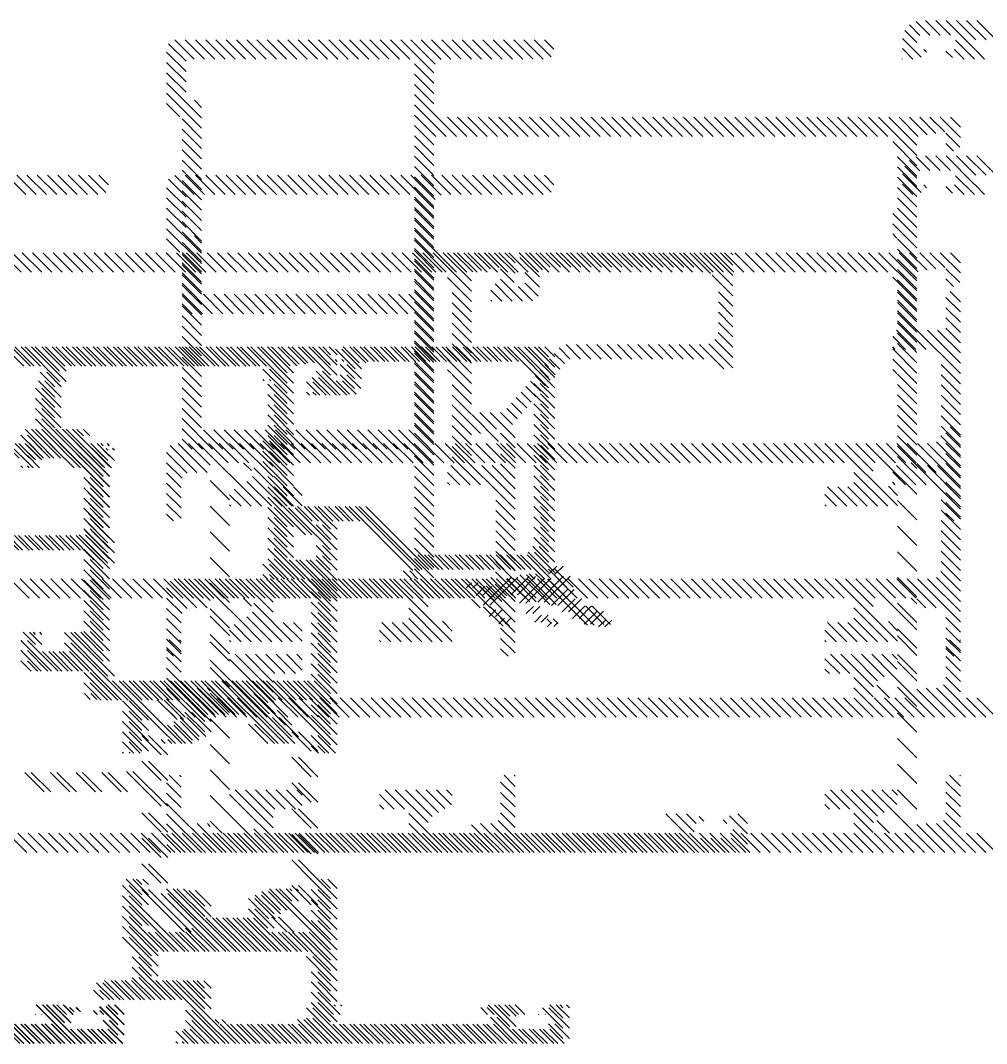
# Model space of a CAD drawing. Extents: x -0.04 to 2.29, y -0.5 to 2.03.
# Drawn here: x 0.5753 to 0.6751, y 0.09 to 0.1957 of the extents above; entities that cross this region are included whole.
import ezdxf

# ---------------------------------------------------------------- set-up
doc = ezdxf.new("R2010")
doc.units = 0
doc.header["$LTSCALE"] = 0.1
doc.linetypes.add('AUSGEZOGEN', pattern=[0])
doc.layers.get('0').update_dxf_attribs({"linetype": 'AUSGEZOGEN'})
doc.layers.add('SCHRAFF', color=4, linetype='AUSGEZOGEN')

# ---------------------------------------------------------------- blocks, each defined once
blk = doc.blocks.new('*X')
at = {"color": 0}
for p, q in [((1.365, 0.753), (1.366, 0.754)), ((1.3653, 0.75223), (1.36706, 0.754)), ((1.36612, 0.752), (1.36812, 0.754)), ((1.36718, 0.752), (1.36918, 0.754)), ((1.36824, 0.752), (1.37024, 0.754)), ((1.3693, 0.752), (1.3713, 0.754)), ((1.37036, 0.752), (1.37236, 0.754)), ((1.37143, 0.752), (1.37343, 0.754)), ((1.37249, 0.752), (1.37449, 0.754)), ((1.37355, 0.752), (1.37555, 0.754)), ((1.3005, 0.74259), (1.30391, 0.746)), ((1.3005, 0.74365), (1.30285, 0.746)), ((1.3005, 0.74471), (1.30179, 0.746)), ((1.3005, 0.74577), (1.30073, 0.746)), ((1.30281, 0.74384), (1.30497, 0.746)), ((1.30453, 0.7445), (1.30603, 0.746)), ((1.30559, 0.7445), (1.30709, 0.746)), ((1.30665, 0.7445), (1.30815, 0.746)), ((1.30771, 0.7445), (1.30921, 0.746)), ((1.30877, 0.7445), (1.31027, 0.746)), ((1.30983, 0.7445), (1.31133, 0.746)), ((1.31089, 0.7445), (1.31239, 0.746)), ((1.31195, 0.7445), (1.31345, 0.746)), ((1.31301, 0.7445), (1.31451, 0.746)), ((1.31407, 0.7445), (1.31557, 0.746)), ((1.31514, 0.7445), (1.31664, 0.746)), ((1.3162, 0.7445), (1.3177, 0.746)), ((1.31726, 0.7445), (1.31876, 0.746)), ((1.31832, 0.7445), (1.31982, 0.746)), ((1.31938, 0.7445), (1.32088, 0.746)), ((1.32018, 0.74424), (1.32194, 0.746)), ((1.3205, 0.7435), (1.3225, 0.7455)), ((1.323, 0.74388), (1.32512, 0.746)), ((1.323, 0.74494), (1.32406, 0.746)), ((1.32466, 0.74447), (1.32618, 0.746)), ((1.32556, 0.74432), (1.32724, 0.746)), ((1.32647, 0.74417), (1.3283, 0.746)), ((1.32738, 0.74402), (1.32936, 0.746)), ((1.3275, 0.74202), (1.33148, 0.746)), ((1.3275, 0.74308), (1.33042, 0.746)), ((1.33055, 0.744), (1.33255, 0.746)), ((1.33161, 0.744), (1.33361, 0.746)), ((1.33267, 0.744), (1.33467, 0.746)), ((1.33373, 0.744), (1.33573, 0.746)), ((1.33479, 0.744), (1.33679, 0.746)), ((1.33585, 0.744), (1.33785, 0.746)), ((1.33691, 0.744), (1.33891, 0.746)), ((1.33797, 0.744), (1.33997, 0.746)), ((1.33903, 0.744), (1.34103, 0.746)), ((1.34009, 0.744), (1.34209, 0.746)), ((1.34115, 0.744), (1.34315, 0.746)), ((1.34221, 0.744), (1.34421, 0.746)), ((1.34327, 0.744), (1.34527, 0.746)), ((1.34433, 0.744), (1.34633, 0.746)), ((1.34539, 0.744), (1.34739, 0.746)), ((1.34645, 0.744), (1.34845, 0.746)), ((1.34752, 0.744), (1.34952, 0.746)), ((1.34858, 0.744), (1.35058, 0.746)), ((1.34964, 0.744), (1.35164, 0.746)), ((1.3507, 0.744), (1.3527, 0.746)), ((1.35176, 0.744), (1.35376, 0.746)), ((1.35282, 0.744), (1.35482, 0.746)), ((1.35388, 0.744), (1.35588, 0.746)), ((1.35494, 0.744), (1.35694, 0.746)), ((1.356, 0.744), (1.358, 0.746)), ((1.35706, 0.744), (1.35906, 0.746)), ((1.35812, 0.744), (1.36012, 0.746)), ((1.35918, 0.744), (1.36118, 0.746)), ((1.36024, 0.744), (1.36224, 0.746)), ((1.3613, 0.744), (1.3633, 0.746)), ((1.36236, 0.744), (1.36436, 0.746)), ((1.36343, 0.744), (1.36543, 0.746)), ((1.36449, 0.744), (1.36649, 0.746)), ((1.36555, 0.744), (1.36755, 0.746)), ((1.36661, 0.744), (1.36861, 0.746)), ((1.36767, 0.744), (1.36967, 0.746)), ((1.36873, 0.744), (1.37073, 0.746)), ((1.36979, 0.744), (1.37179, 0.746)), ((1.37085, 0.744), (1.37285, 0.746)), ((1.37191, 0.744), (1.37391, 0.746)), ((1.37297, 0.744), (1.37497, 0.746)), ((1.37403, 0.744), (1.37603, 0.746)), ((1.3005, 0.74153), (1.30266, 0.74369)), ((1.3205, 0.74244), (1.322, 0.74394)), ((1.32309, 0.74291), (1.3245, 0.74432)), ((1.3275, 0.74095), (1.33, 0.74345)), ((1.32063, 0.74151), (1.322, 0.74288)), ((1.32122, 0.74104), (1.32268, 0.7425)), ((1.32224, 0.741), (1.32374, 0.7425)), ((1.3233, 0.741), (1.32507, 0.74277)), ((1.32374, 0.7425), (1.3245, 0.74326)), ((1.3005, 0.74047), (1.302, 0.74197)), ((1.32436, 0.741), (1.3255, 0.74214)), ((1.3275, 0.73989), (1.3295, 0.74189)), ((1.3005, 0.73941), (1.302, 0.74091)), ((1.32542, 0.741), (1.3255, 0.74108)), ((1.3275, 0.73883), (1.3295, 0.74083)), ((1.3005, 0.73835), (1.302, 0.73985)), ((1.3275, 0.73777), (1.3295, 0.73977)), ((1.3005, 0.73729), (1.302, 0.73879)), ((1.3275, 0.73671), (1.3295, 0.73871)), ((1.3005, 0.73623), (1.30202, 0.73775)), ((1.3005, 0.73517), (1.30236, 0.73703)), ((1.3275, 0.73565), (1.3295, 0.73765)), ((1.3005, 0.73411), (1.30298, 0.73659)), ((1.30145, 0.734), (1.30395, 0.7365)), ((1.30351, 0.735), (1.30501, 0.7365)), ((1.30457, 0.735), (1.30607, 0.7365)), ((1.30564, 0.735), (1.30714, 0.7365)), ((1.3067, 0.735), (1.3082, 0.7365)), ((1.30776, 0.735), (1.30926, 0.7365)), ((1.30882, 0.735), (1.31032, 0.7365)), ((1.30988, 0.735), (1.31138, 0.7365)), ((1.31094, 0.735), (1.31244, 0.7365)), ((1.312, 0.735), (1.3135, 0.7365)), ((1.31306, 0.735), (1.31456, 0.7365)), ((1.31412, 0.735), (1.31562, 0.7365)), ((1.31518, 0.735), (1.31668, 0.7365)), ((1.31624, 0.735), (1.31774, 0.7365)), ((1.3173, 0.735), (1.31847, 0.73617)), ((1.3275, 0.73459), (1.3295, 0.73659)), ((1.3275, 0.73353), (1.33, 0.73603)), ((1.3179, 0.73454), (1.31896, 0.7356)), ((1.31839, 0.73396), (1.31945, 0.73503)), ((1.3275, 0.73247), (1.33, 0.73497)), ((1.31888, 0.73339), (1.31994, 0.73446)), ((1.31937, 0.73282), (1.32043, 0.73389)), ((1.32959, 0.7335), (1.33, 0.73391)), ((1.31986, 0.73225), (1.32092, 0.73331)), ((1.32035, 0.73168), (1.32141, 0.73274)), ((1.3275, 0.73141), (1.3295, 0.73341)), ((1.32084, 0.73111), (1.3219, 0.73217)), ((1.3275, 0.73035), (1.3295, 0.73235)), ((1.32133, 0.73054), (1.32239, 0.7316)), ((1.32181, 0.72997), (1.32288, 0.73103)), ((1.3275, 0.72929), (1.3295, 0.73129)), ((1.3223, 0.7294), (1.32337, 0.73046)), ((1.32279, 0.72882), (1.32386, 0.72989)), ((1.3275, 0.72823), (1.3295, 0.73023)), ((1.32328, 0.72825), (1.32453, 0.7295)), ((1.32409, 0.728), (1.32559, 0.7295)), ((1.32471, 0.7265), (1.32744, 0.72923)), ((1.32492, 0.72777), (1.32665, 0.7295)), ((1.3275, 0.72717), (1.3295, 0.72917)), ((1.323, 0.72691), (1.32409, 0.728)), ((1.32659, 0.72732), (1.3275, 0.72823)), ((1.3275, 0.72611), (1.3295, 0.72811)), ((1.323, 0.72585), (1.3245, 0.72735)), ((1.3275, 0.72505), (1.3295, 0.72705)), ((1.323, 0.72479), (1.3245, 0.72629)), ((1.323, 0.71948), (1.3295, 0.72598)), ((1.323, 0.72373), (1.3245, 0.72523)), ((1.32658, 0.722), (1.3295, 0.72492)), ((1.323, 0.72267), (1.3245, 0.72417)), ((1.323, 0.72055), (1.32645, 0.724)), ((1.323, 0.72161), (1.32539, 0.724)), ((1.32764, 0.722), (1.32964, 0.724)), ((1.3287, 0.722), (1.33, 0.7233)), ((1.32976, 0.722), (1.33, 0.72224)), ((1.323, 0.71842), (1.325, 0.72042)), ((1.323, 0.71736), (1.325, 0.71936)), ((1.323, 0.7163), (1.325, 0.7183)), ((1.323, 0.71524), (1.325, 0.71724)), ((1.323, 0.71418), (1.325, 0.71618)), ((1.323, 0.71312), (1.325, 0.71512)), ((1.323, 0.71206), (1.325, 0.71406)), ((1.323, 0.711), (1.32504, 0.71303)), ((1.323, 0.70994), (1.3255, 0.71244)), ((1.323, 0.70782), (1.32748, 0.7123)), ((1.323, 0.70888), (1.32642, 0.7123)), ((1.32554, 0.7093), (1.32854, 0.7123)), ((1.3276, 0.7103), (1.3296, 0.7123)), ((1.32866, 0.7103), (1.33066, 0.7123)), ((1.3295, 0.70583), (1.33597, 0.7123)), ((1.32973, 0.7103), (1.33173, 0.7123)), ((1.33079, 0.7103), (1.33279, 0.7123)), ((1.33185, 0.7103), (1.33385, 0.7123)), ((1.332, 0.70939), (1.33491, 0.7123)), ((1.33503, 0.7103), (1.33703, 0.7123)), ((1.33609, 0.7103), (1.33809, 0.7123)), ((1.33715, 0.7103), (1.33915, 0.7123)), ((1.33821, 0.7103), (1.34021, 0.7123)), ((1.33927, 0.7103), (1.34127, 0.7123)), ((1.34033, 0.7103), (1.34233, 0.7123)), ((1.34139, 0.7103), (1.34339, 0.7123)), ((1.34245, 0.7103), (1.34445, 0.7123)), ((1.34351, 0.7103), (1.34551, 0.7123)), ((1.34457, 0.7103), (1.34657, 0.7123)), ((1.34564, 0.7103), (1.34764, 0.7123)), ((1.3467, 0.7103), (1.3487, 0.7123)), ((1.34776, 0.7103), (1.34976, 0.7123)), ((1.34882, 0.7103), (1.35082, 0.7123)), ((1.34988, 0.7103), (1.35188, 0.7123)), ((1.35094, 0.7103), (1.35294, 0.7123)), ((1.352, 0.7103), (1.354, 0.7123)), ((1.35306, 0.7103), (1.35506, 0.7123)), ((1.35412, 0.7103), (1.35612, 0.7123)), ((1.35518, 0.7103), (1.35718, 0.7123)), ((1.35624, 0.7103), (1.35824, 0.7123)), ((1.3573, 0.7103), (1.3593, 0.7123)), ((1.35836, 0.7103), (1.36036, 0.7123)), ((1.35942, 0.7103), (1.36142, 0.7123)), ((1.36048, 0.7103), (1.36248, 0.7123)), ((1.36155, 0.7103), (1.36355, 0.7123)), ((1.36261, 0.7103), (1.36461, 0.7123)), ((1.36367, 0.7103), (1.36567, 0.7123)), ((1.36473, 0.7103), (1.36673, 0.7123)), ((1.36579, 0.7103), (1.36779, 0.7123)), ((1.36685, 0.7103), (1.36885, 0.7123)), ((1.36791, 0.7103), (1.36991, 0.7123)), ((1.36897, 0.7103), (1.37097, 0.7123)), ((1.37003, 0.7103), (1.37203, 0.7123)), ((1.37109, 0.7103), (1.37309, 0.7123)), ((1.37215, 0.7103), (1.37415, 0.7123)), ((1.37321, 0.7103), (1.37521, 0.7123)), ((1.3266, 0.7093), (1.3275, 0.7102)), ((1.33053, 0.7058), (1.334, 0.70927)), ((1.323, 0.70676), (1.3245, 0.70826)), ((1.3295, 0.70689), (1.33052, 0.70791)), ((1.33159, 0.7058), (1.334, 0.70821)), ((1.33265, 0.7058), (1.33465, 0.7078)), ((1.33371, 0.7058), (1.33571, 0.7078)), ((1.33477, 0.7058), (1.33677, 0.7078)), ((1.323, 0.7057), (1.3245, 0.7072)), ((1.33583, 0.7058), (1.337, 0.70697)), ((1.323, 0.70464), (1.3245, 0.70614)), ((1.33689, 0.7058), (1.337, 0.70591)), ((1.32373, 0.7043), (1.3245, 0.70507)), ((1.323, 0.69085), (1.32415, 0.692)), ((1.323, 0.69191), (1.32309, 0.692)), ((1.323, 0.68979), (1.3245, 0.69129)), ((1.3295, 0.68992), (1.33008, 0.6905)), ((1.32959, 0.68895), (1.33114, 0.6905)), ((1.33025, 0.68855), (1.3322, 0.6905)), ((1.33091, 0.68815), (1.33326, 0.6905)), ((1.33157, 0.68775), (1.33432, 0.6905)), ((1.33199, 0.6871), (1.33538, 0.6905)), ((1.33444, 0.6885), (1.33644, 0.6905)), ((1.323, 0.68873), (1.3245, 0.69023)), ((1.3355, 0.6885), (1.337, 0.69)), ((1.323, 0.68766), (1.3245, 0.68916)), ((1.33656, 0.6885), (1.337, 0.68894)), ((1.299, 0.687), (1.3, 0.688)), ((1.299, 0.68594), (1.30087, 0.68781)), ((1.30112, 0.687), (1.3015, 0.68738)), ((1.30343, 0.684), (1.30743, 0.688)), ((1.3035, 0.68726), (1.30399, 0.68774)), ((1.3043, 0.687), (1.3053, 0.688)), ((1.3045, 0.68614), (1.30636, 0.688)), ((1.32146, 0.684), (1.32477, 0.68731)), ((1.323, 0.6866), (1.3245, 0.6881)), ((1.332, 0.68606), (1.334, 0.68806)), ((1.299, 0.68488), (1.3005, 0.68638)), ((1.30749, 0.687), (1.3075, 0.68701)), ((1.32252, 0.684), (1.32552, 0.687)), ((1.32358, 0.684), (1.32658, 0.687)), ((1.32464, 0.684), (1.3275, 0.68686)), ((1.331, 0.684), (1.334, 0.687)), ((1.29918, 0.684), (1.30068, 0.6855)), ((1.30024, 0.684), (1.30174, 0.6855)), ((1.3013, 0.684), (1.3028, 0.6855)), ((1.30236, 0.684), (1.30386, 0.6855)), ((1.30449, 0.684), (1.3065, 0.68601)), ((1.30555, 0.684), (1.30755, 0.686)), ((1.30661, 0.684), (1.30861, 0.686)), ((1.30767, 0.684), (1.30967, 0.686)), ((1.30873, 0.684), (1.31073, 0.686)), ((1.30979, 0.684), (1.31179, 0.686)), ((1.31085, 0.684), (1.31285, 0.686)), ((1.31191, 0.684), (1.31391, 0.686)), ((1.31297, 0.684), (1.31497, 0.686)), ((1.31403, 0.684), (1.31603, 0.686)), ((1.31509, 0.684), (1.31709, 0.686)), ((1.31615, 0.684), (1.31815, 0.686)), ((1.31721, 0.684), (1.31921, 0.686)), ((1.31827, 0.684), (1.32027, 0.686)), ((1.31934, 0.684), (1.32134, 0.686)), ((1.3204, 0.684), (1.3224, 0.686)), ((1.3257, 0.684), (1.3277, 0.686)), ((1.32676, 0.684), (1.32876, 0.686)), ((1.32782, 0.684), (1.32982, 0.686)), ((1.32888, 0.684), (1.33088, 0.686)), ((1.32994, 0.684), (1.33194, 0.686)), ((1.33206, 0.684), (1.33406, 0.686)), ((1.33312, 0.684), (1.33512, 0.686)), ((1.33418, 0.684), (1.33618, 0.686)), ((1.33525, 0.684), (1.33725, 0.686)), ((1.33631, 0.684), (1.33831, 0.686)), ((1.33737, 0.684), (1.33937, 0.686)), ((1.33843, 0.684), (1.34043, 0.686)), ((1.33949, 0.684), (1.34149, 0.686)), ((1.34055, 0.684), (1.34255, 0.686)), ((1.34161, 0.684), (1.34361, 0.686)), ((1.34267, 0.684), (1.34467, 0.686)), ((1.34373, 0.684), (1.34573, 0.686)), ((1.34479, 0.684), (1.34679, 0.686)), ((1.34585, 0.684), (1.34785, 0.686)), ((1.34691, 0.684), (1.34891, 0.686)), ((1.34797, 0.684), (1.34997, 0.686)), ((1.34903, 0.684), (1.35103, 0.686)), ((1.35009, 0.684), (1.35209, 0.686)), ((1.35116, 0.684), (1.35316, 0.686)), ((1.35222, 0.684), (1.35422, 0.686)), ((1.35328, 0.684), (1.35528, 0.686)), ((1.35434, 0.684), (1.35634, 0.686)), ((1.3554, 0.684), (1.3574, 0.686)), ((1.35646, 0.684), (1.35846, 0.686)), ((1.35752, 0.684), (1.35952, 0.686)), ((1.35858, 0.684), (1.36058, 0.686)), ((1.35964, 0.684), (1.36164, 0.686)), ((1.3607, 0.684), (1.3627, 0.686)), ((1.36176, 0.684), (1.36376, 0.686)), ((1.36282, 0.684), (1.36482, 0.686)), ((1.36388, 0.684), (1.36588, 0.686)), ((1.36494, 0.684), (1.36694, 0.686)), ((1.366, 0.684), (1.368, 0.686)), ((1.36707, 0.684), (1.36907, 0.686)), ((1.36813, 0.684), (1.37013, 0.686)), ((1.36919, 0.684), (1.37119, 0.686)), ((1.37025, 0.684), (1.37225, 0.686)), ((1.37131, 0.684), (1.37331, 0.686)), ((1.37237, 0.684), (1.37437, 0.686)), ((1.37343, 0.684), (1.37543, 0.686)), ((1.2545, 0.15778), (1.25872, 0.162)), ((1.2545, 0.15884), (1.25766, 0.162)), ((1.2545, 0.1599), (1.2566, 0.162)), ((1.2545, 0.16096), (1.25554, 0.162)), ((1.25827, 0.16049), (1.25978, 0.162)), ((1.25934, 0.1605), (1.26084, 0.162)), ((1.2604, 0.1605), (1.2619, 0.162)), ((1.26147, 0.1605), (1.26297, 0.162)), ((1.26253, 0.1605), (1.26403, 0.162)), ((1.26359, 0.1605), (1.26509, 0.162)), ((1.26465, 0.1605), (1.26615, 0.162)), ((1.26571, 0.1605), (1.26721, 0.162)), ((1.26677, 0.1605), (1.26827, 0.162)), ((1.26783, 0.1605), (1.26933, 0.162)), ((1.26889, 0.1605), (1.27039, 0.162)), ((1.26995, 0.1605), (1.27145, 0.162)), ((1.27101, 0.1605), (1.27251, 0.162)), ((1.27207, 0.1605), (1.27357, 0.162)), ((1.27313, 0.1605), (1.27463, 0.162)), ((1.27404, 0.16034), (1.27569, 0.162)), ((1.277, 0.15906), (1.27994, 0.162)), ((1.277, 0.16012), (1.27888, 0.162)), ((1.277, 0.16119), (1.27781, 0.162)), ((1.27935, 0.16036), (1.281, 0.162)), ((1.28026, 0.16021), (1.28206, 0.162)), ((1.28117, 0.16005), (1.28312, 0.162)), ((1.2815, 0.15826), (1.28524, 0.162)), ((1.2815, 0.15932), (1.28418, 0.162)), ((1.2843, 0.16), (1.2863, 0.162)), ((1.28536, 0.16), (1.28736, 0.162)), ((1.28642, 0.16), (1.28842, 0.162)), ((1.28748, 0.16), (1.28948, 0.162)), ((1.28854, 0.16), (1.29054, 0.162)), ((1.2896, 0.16), (1.2916, 0.162)), ((1.29066, 0.16), (1.29266, 0.162)), ((1.29172, 0.16), (1.29372, 0.162)), ((1.29279, 0.16), (1.29479, 0.162)), ((1.29385, 0.16), (1.29585, 0.162)), ((1.29491, 0.16), (1.29691, 0.162)), ((1.29597, 0.16), (1.29797, 0.162)), ((1.29703, 0.16), (1.29903, 0.162)), ((1.29809, 0.16), (1.30009, 0.162)), ((1.29915, 0.16), (1.30115, 0.162)), ((1.30021, 0.16), (1.30221, 0.162)), ((1.30127, 0.16), (1.30327, 0.162)), ((1.30233, 0.16), (1.30433, 0.162)), ((1.30339, 0.16), (1.30539, 0.162)), ((1.30445, 0.16), (1.30645, 0.162)), ((1.305, 0.15843), (1.30857, 0.162)), ((1.305, 0.15949), (1.30751, 0.162)), ((1.30763, 0.16), (1.30963, 0.162)), ((1.30869, 0.16), (1.31069, 0.162)), ((1.3193, 0.16), (1.3213, 0.162)), ((1.32036, 0.16), (1.32236, 0.162)), ((1.32142, 0.16), (1.32342, 0.162)), ((1.3215, 0.15902), (1.32448, 0.162)), ((1.32404, 0.1605), (1.32554, 0.162)), ((1.3251, 0.1605), (1.3266, 0.162)), ((1.32617, 0.1605), (1.32758, 0.16191)), ((1.27448, 0.15972), (1.2765, 0.16175)), ((1.32719, 0.16046), (1.32827, 0.16154)), ((1.3275, 0.15971), (1.32875, 0.16096)), ((1.2745, 0.15869), (1.276, 0.16019)), ((1.27631, 0.1605), (1.2765, 0.16069)), ((1.2815, 0.1572), (1.284, 0.1597)), ((1.32154, 0.158), (1.3235, 0.15996)), ((1.32707, 0.15822), (1.32899, 0.16015)), ((1.365, 0.15903), (1.36597, 0.16)), ((1.36528, 0.15825), (1.36703, 0.16)), ((1.36609, 0.158), (1.36809, 0.16)), ((1.36715, 0.158), (1.36915, 0.16)), ((1.36821, 0.158), (1.37021, 0.16)), ((1.36927, 0.158), (1.37127, 0.16)), ((1.37033, 0.158), (1.37233, 0.16)), ((1.3714, 0.158), (1.3734, 0.16)), ((1.37246, 0.158), (1.37446, 0.16)), ((1.37352, 0.158), (1.37552, 0.16)), ((1.37458, 0.158), (1.37658, 0.16)), ((1.37564, 0.158), (1.37764, 0.16)), ((1.37666, 0.15796), (1.3787, 0.16)), ((1.37726, 0.1575), (1.37976, 0.16)), ((1.3774, 0.15658), (1.38082, 0.16)), ((1.37988, 0.158), (1.38188, 0.16)), ((1.38094, 0.158), (1.38294, 0.16)), ((1.382, 0.158), (1.384, 0.16)), ((1.38306, 0.158), (1.38506, 0.16)), ((1.38412, 0.158), (1.38612, 0.16)), ((1.38518, 0.158), (1.38718, 0.16)), ((1.38624, 0.158), (1.38824, 0.16)), ((1.38731, 0.158), (1.38931, 0.16)), ((1.38837, 0.158), (1.39037, 0.16)), ((1.38943, 0.158), (1.39143, 0.16)), ((1.39049, 0.158), (1.39249, 0.16)), ((1.39155, 0.158), (1.39355, 0.16)), ((1.39261, 0.158), (1.39461, 0.16)), ((1.39367, 0.158), (1.39567, 0.16)), ((1.39473, 0.158), (1.39673, 0.16)), ((1.39579, 0.158), (1.39779, 0.16)), ((1.39685, 0.158), (1.39885, 0.16)), ((1.39791, 0.158), (1.39991, 0.16)), ((1.39897, 0.158), (1.40097, 0.16)), ((1.40003, 0.158), (1.40203, 0.16)), ((1.40109, 0.158), (1.40309, 0.16)), ((1.40215, 0.158), (1.40414, 0.15999)), ((1.27455, 0.15768), (1.276, 0.15912)), ((1.27706, 0.157), (1.27891, 0.15885)), ((1.2775, 0.1585), (1.2785, 0.1595)), ((1.28386, 0.1585), (1.284, 0.15864)), ((1.3055, 0.15787), (1.307, 0.15937)), ((1.3205, 0.15802), (1.32148, 0.159)), ((1.3226, 0.158), (1.3236, 0.159)), ((1.32383, 0.15817), (1.3245, 0.15883)), ((1.3265, 0.15871), (1.32679, 0.159)), ((1.32791, 0.158), (1.329, 0.15909)), ((1.403, 0.15778), (1.40481, 0.15959)), ((1.403, 0.15672), (1.405, 0.15872)), ((1.2545, 0.15672), (1.25601, 0.15823)), ((1.27505, 0.15711), (1.27644, 0.1585)), ((1.276, 0.157), (1.2775, 0.1585)), ((1.27812, 0.157), (1.2795, 0.15838)), ((1.2815, 0.15614), (1.2835, 0.15814)), ((1.3055, 0.15681), (1.30719, 0.1585)), ((1.3055, 0.15574), (1.3075, 0.15774)), ((1.32897, 0.158), (1.329, 0.15803)), ((1.403, 0.15566), (1.405, 0.15766)), ((1.2545, 0.15566), (1.256, 0.15716)), ((1.27918, 0.157), (1.2795, 0.15732)), ((1.2815, 0.15508), (1.2835, 0.15708)), ((1.3055, 0.15468), (1.3075, 0.15668)), ((1.3774, 0.15552), (1.3794, 0.15752)), ((1.403, 0.1546), (1.405, 0.1566)), ((1.2545, 0.1546), (1.256, 0.1561)), ((1.2815, 0.15402), (1.2835, 0.15602)), ((1.3055, 0.15362), (1.3075, 0.15562)), ((1.3774, 0.15446), (1.3794, 0.15646)), ((1.4014, 0.15194), (1.405, 0.15554)), ((1.2545, 0.15353), (1.256, 0.15503)), ((1.2815, 0.15296), (1.2835, 0.15496)), ((1.3005, 0.14756), (1.3075, 0.15456)), ((1.3774, 0.1534), (1.3794, 0.1554)), ((1.4014, 0.15088), (1.405, 0.15448)), ((1.2545, 0.15247), (1.256, 0.15397)), ((1.2815, 0.1519), (1.2835, 0.1539)), ((1.3005, 0.14862), (1.30538, 0.1535)), ((1.3025, 0.15168), (1.30432, 0.1535)), ((1.30254, 0.15279), (1.30321, 0.15346)), ((1.3055, 0.1515), (1.3075, 0.1535)), ((1.30656, 0.1515), (1.30856, 0.1535)), ((1.37506, 0.15), (1.3794, 0.15434)), ((1.4014, 0.153), (1.40214, 0.15375)), ((1.40364, 0.15206), (1.405, 0.15342)), ((1.2545, 0.15141), (1.256, 0.15291)), ((1.2815, 0.15084), (1.2835, 0.15284)), ((1.2815, 0.14978), (1.284, 0.15228)), ((1.3075, 0.15138), (1.309, 0.15288)), ((1.37612, 0.15), (1.3794, 0.15328)), ((1.2545, 0.15035), (1.256, 0.15185)), ((1.2815, 0.14871), (1.284, 0.15121)), ((1.3, 0.15024), (1.30126, 0.1515)), ((1.3, 0.15131), (1.30019, 0.1515)), ((1.30032, 0.1495), (1.30232, 0.1515)), ((1.3075, 0.15032), (1.309, 0.15182)), ((1.323, 0.14991), (1.32509, 0.152)), ((1.323, 0.15097), (1.32403, 0.152)), ((1.32463, 0.15048), (1.32615, 0.152)), ((1.32554, 0.15033), (1.32721, 0.152)), ((1.32645, 0.15018), (1.32827, 0.152)), ((1.32736, 0.15002), (1.32933, 0.152)), ((1.3275, 0.14805), (1.33145, 0.152)), ((1.3275, 0.14911), (1.33039, 0.152)), ((1.33051, 0.15), (1.33251, 0.152)), ((1.33158, 0.15), (1.33358, 0.152)), ((1.33264, 0.15), (1.33464, 0.152)), ((1.3337, 0.15), (1.3357, 0.152)), ((1.33476, 0.15), (1.33676, 0.152)), ((1.33582, 0.15), (1.33782, 0.152)), ((1.33688, 0.15), (1.33888, 0.152)), ((1.33794, 0.15), (1.33994, 0.152)), ((1.339, 0.15), (1.341, 0.152)), ((1.34006, 0.15), (1.34206, 0.152)), ((1.34112, 0.15), (1.34312, 0.152)), ((1.34218, 0.15), (1.34418, 0.152)), ((1.34324, 0.15), (1.34524, 0.152)), ((1.3443, 0.15), (1.3463, 0.152)), ((1.34536, 0.15), (1.34736, 0.152)), ((1.34642, 0.15), (1.34842, 0.152)), ((1.34749, 0.15), (1.34949, 0.152)), ((1.34855, 0.15), (1.35055, 0.152)), ((1.34961, 0.15), (1.35161, 0.152)), ((1.35067, 0.15), (1.35267, 0.152)), ((1.35173, 0.15), (1.35373, 0.152)), ((1.35279, 0.15), (1.35479, 0.152)), ((1.35385, 0.15), (1.35585, 0.152)), ((1.35491, 0.15), (1.35691, 0.152)), ((1.35597, 0.15), (1.35797, 0.152)), ((1.35703, 0.15), (1.35903, 0.152)), ((1.35809, 0.15), (1.36009, 0.152)), ((1.35915, 0.15), (1.36115, 0.152)), ((1.36021, 0.15), (1.36221, 0.152)), ((1.36127, 0.15), (1.36327, 0.152)), ((1.36233, 0.15), (1.36433, 0.152)), ((1.3634, 0.15), (1.3654, 0.152)), ((1.36446, 0.15), (1.36646, 0.152)), ((1.36552, 0.15), (1.36752, 0.152)), ((1.36658, 0.15), (1.36858, 0.152)), ((1.36764, 0.15), (1.36964, 0.152)), ((1.3687, 0.15), (1.3707, 0.152)), ((1.36976, 0.15), (1.37176, 0.152)), ((1.37082, 0.15), (1.37282, 0.152)), ((1.37188, 0.15), (1.37388, 0.152)), ((1.37294, 0.15), (1.37494, 0.152)), ((1.374, 0.15), (1.376, 0.152)), ((1.37718, 0.15), (1.3794, 0.15222)), ((1.4014, 0.14982), (1.4034, 0.15182)), ((1.2545, 0.14929), (1.256, 0.15079)), ((1.2815, 0.14765), (1.284, 0.15015)), ((1.3035, 0.1495), (1.3045, 0.1505)), ((1.30774, 0.1495), (1.309, 0.15076)), ((1.32308, 0.14892), (1.3245, 0.15035)), ((1.3774, 0.14916), (1.3794, 0.15116)), ((1.4014, 0.14876), (1.4034, 0.15076)), ((1.2545, 0.14823), (1.256, 0.14973)), ((1.3088, 0.1495), (1.309, 0.1497)), ((1.32371, 0.1485), (1.3245, 0.14929)), ((1.3275, 0.14699), (1.33, 0.14949)), ((1.3774, 0.14809), (1.3794, 0.15009)), ((1.4014, 0.1477), (1.4034, 0.1497)), ((1.2545, 0.14717), (1.256, 0.14867)), ((1.2815, 0.14659), (1.2835, 0.14859)), ((1.3005, 0.1465), (1.3025, 0.1485)), ((1.3774, 0.14703), (1.3794, 0.14903)), ((1.4014, 0.14664), (1.4034, 0.14864)), ((1.2545, 0.14611), (1.256, 0.14761)), ((1.2815, 0.14553), (1.2835, 0.14753)), ((1.3005, 0.14544), (1.3025, 0.14744)), ((1.3275, 0.14592), (1.3295, 0.14792)), ((1.3774, 0.14597), (1.3794, 0.14797)), ((1.4014, 0.14558), (1.4034, 0.14758)), ((1.2545, 0.14505), (1.256, 0.14655)), ((1.2815, 0.14447), (1.2835, 0.14647)), ((1.3005, 0.14438), (1.3025, 0.14638)), ((1.3275, 0.14486), (1.3295, 0.14686)), ((1.3774, 0.14491), (1.3794, 0.14691)), ((1.4014, 0.14452), (1.4034, 0.14652)), ((1.2545, 0.14399), (1.256, 0.14549)), ((1.26754, 0.139), (1.27404, 0.1455)), ((1.2685, 0.1389), (1.2751, 0.1455)), ((1.27466, 0.144), (1.27616, 0.1455)), ((1.27572, 0.144), (1.27722, 0.1455)), ((1.27679, 0.144), (1.27829, 0.1455)), ((1.27785, 0.144), (1.27935, 0.1455)), ((1.27852, 0.14255), (1.28134, 0.14537)), ((1.27891, 0.144), (1.28041, 0.1455)), ((1.2815, 0.14341), (1.2835, 0.14541)), ((1.3005, 0.14332), (1.3025, 0.14532)), ((1.3275, 0.1438), (1.3295, 0.1458)), ((1.3774, 0.14385), (1.3794, 0.14585)), ((1.4014, 0.14346), (1.4034, 0.14546)), ((1.2545, 0.14293), (1.256, 0.14443)), ((1.277, 0.14315), (1.27785, 0.144)), ((1.27961, 0.14258), (1.2815, 0.14447)), ((1.2815, 0.14235), (1.2835, 0.14435)), ((1.3, 0.14176), (1.3025, 0.14426)), ((1.3275, 0.14274), (1.3295, 0.14474)), ((1.3774, 0.14279), (1.3794, 0.14479)), ((1.4014, 0.1424), (1.4034, 0.1444)), ((1.2545, 0.14187), (1.256, 0.14337)), ((1.277, 0.14209), (1.2785, 0.14359)), ((1.2815, 0.14129), (1.2835, 0.14329)), ((1.3, 0.1407), (1.3025, 0.1432)), ((1.3275, 0.14168), (1.3295, 0.14368)), ((1.3774, 0.14173), (1.3794, 0.14373)), ((1.4014, 0.14134), (1.4034, 0.14334)), ((1.2545, 0.14081), (1.256, 0.14231)), ((1.277, 0.14103), (1.2785, 0.14253)), ((1.2815, 0.14023), (1.2835, 0.14223)), ((1.3, 0.13964), (1.3025, 0.14214)), ((1.3275, 0.14062), (1.3295, 0.14262)), ((1.3275, 0.13956), (1.33, 0.14206)), ((1.3774, 0.14067), (1.3794, 0.14267)), ((1.4014, 0.14028), (1.4034, 0.14228)), ((1.2545, 0.13975), (1.25613, 0.14138)), ((1.2545, 0.13869), (1.25661, 0.14079)), ((1.277, 0.13997), (1.2785, 0.14147)), ((1.28033, 0.138), (1.2835, 0.14117)), ((1.3005, 0.13908), (1.3025, 0.14108)), ((1.3275, 0.1385), (1.33, 0.141)), ((1.3774, 0.13961), (1.3794, 0.14161)), ((1.4014, 0.13921), (1.4034, 0.14121)), ((1.25488, 0.138), (1.25738, 0.1405)), ((1.25694, 0.139), (1.25844, 0.1405)), ((1.258, 0.139), (1.2595, 0.1405)), ((1.25906, 0.139), (1.26056, 0.1405)), ((1.26012, 0.139), (1.26162, 0.1405)), ((1.26118, 0.139), (1.26268, 0.1405)), ((1.26224, 0.139), (1.26374, 0.1405)), ((1.2633, 0.139), (1.2648, 0.1405)), ((1.26436, 0.139), (1.26586, 0.1405)), ((1.26542, 0.139), (1.26692, 0.1405)), ((1.26648, 0.139), (1.26798, 0.1405)), ((1.277, 0.13891), (1.2785, 0.14041)), ((1.277, 0.13573), (1.28127, 0.14)), ((1.277, 0.13679), (1.28021, 0.14)), ((1.277, 0.13785), (1.27915, 0.14)), ((1.28139, 0.138), (1.2835, 0.14011)), ((1.3005, 0.13802), (1.3025, 0.14002)), ((1.32956, 0.1395), (1.33, 0.13994)), ((1.3774, 0.13855), (1.3794, 0.14055)), ((1.4014, 0.13815), (1.4034, 0.14015)), ((1.25262, 0.13716), (1.2545, 0.13904)), ((1.2545, 0.1385), (1.25365, 0.13935)), ((1.25594, 0.138), (1.2565, 0.13856)), ((1.26866, 0.138), (1.2695, 0.13884)), ((1.28245, 0.138), (1.284, 0.13955)), ((1.3005, 0.13696), (1.3025, 0.13896)), ((1.3275, 0.13744), (1.3295, 0.13944)), ((1.3774, 0.13749), (1.3794, 0.13949)), ((1.4014, 0.13709), (1.4034, 0.13909)), ((1.25046, 0.13323), (1.25523, 0.138)), ((1.2556, 0.13563), (1.25294, 0.13829)), ((1.25437, 0.13537), (1.25745, 0.13845)), ((1.25749, 0.13551), (1.255, 0.138)), ((1.25643, 0.13566), (1.25881, 0.13805)), ((1.25838, 0.13639), (1.2565, 0.13826)), ((1.26123, 0.13531), (1.25833, 0.13821)), ((1.2588, 0.13626), (1.25999, 0.13746)), ((1.26297, 0.1371), (1.26244, 0.13763)), ((1.28351, 0.138), (1.284, 0.13849)), ((1.3005, 0.1359), (1.3025, 0.1379)), ((1.3275, 0.13638), (1.3295, 0.13838)), ((1.3774, 0.13643), (1.3794, 0.13843)), ((1.4014, 0.13603), (1.4034, 0.13803)), ((1.2542, 0.13527), (1.25253, 0.13693)), ((1.26, 0.1357), (1.26161, 0.13731)), ((1.26198, 0.13632), (1.26107, 0.13723)), ((1.277, 0.13467), (1.279, 0.13667)), ((1.3005, 0.13483), (1.3025, 0.13683)), ((1.3275, 0.13532), (1.3295, 0.13732)), ((1.3774, 0.13537), (1.3794, 0.13737)), ((1.4014, 0.13497), (1.4034, 0.13697)), ((1.2531, 0.1346), (1.25175, 0.13595)), ((1.277, 0.13361), (1.279, 0.13561)), ((1.3005, 0.13377), (1.3025, 0.13577)), ((1.3275, 0.13426), (1.3295, 0.13626)), ((1.3774, 0.13431), (1.3794, 0.13631)), ((1.4014, 0.13391), (1.4034, 0.13591)), ((1.24877, 0.13331), (1.25065, 0.13519)), ((1.25081, 0.13335), (1.24947, 0.13469)), ((1.252, 0.13393), (1.25071, 0.13522)), ((1.2568, 0.13443), (1.25606, 0.13518)), ((1.25919, 0.13312), (1.2612, 0.13513)), ((1.26064, 0.13413), (1.25994, 0.13483)), ((1.277, 0.13255), (1.279, 0.13455)), ((1.3005, 0.13271), (1.3025, 0.13471)), ((1.3275, 0.1332), (1.3295, 0.1352)), ((1.3774, 0.13325), (1.3794, 0.13525)), ((1.40025, 0.1317), (1.4034, 0.13485)), ((1.24933, 0.13307), (1.24862, 0.13377)), ((1.25418, 0.13341), (1.25467, 0.1339)), ((1.25461, 0.13309), (1.25419, 0.1335)), ((1.25591, 0.13355), (1.25521, 0.13426)), ((1.25964, 0.13336), (1.25905, 0.13395)), ((1.277, 0.13149), (1.279, 0.13349)), ((1.3005, 0.13165), (1.3025, 0.13365)), ((1.323, 0.13294), (1.32406, 0.134)), ((1.323, 0.13188), (1.3245, 0.13338)), ((1.3275, 0.13214), (1.3295, 0.13414)), ((1.3774, 0.13218), (1.3794, 0.13418)), ((1.3774, 0.13112), (1.37998, 0.1337)), ((1.3774, 0.13006), (1.38104, 0.1337)), ((1.3801, 0.1317), (1.3821, 0.1337)), ((1.38116, 0.1317), (1.38316, 0.1337)), ((1.38222, 0.1317), (1.38422, 0.1337)), ((1.38328, 0.1317), (1.38528, 0.1337)), ((1.38434, 0.1317), (1.38634, 0.1337)), ((1.3854, 0.1317), (1.3874, 0.1337)), ((1.38646, 0.1317), (1.38846, 0.1337)), ((1.38752, 0.1317), (1.38952, 0.1337)), ((1.38858, 0.1317), (1.39058, 0.1337)), ((1.38964, 0.1317), (1.39164, 0.1337)), ((1.3907, 0.1317), (1.3927, 0.1337)), ((1.39176, 0.1317), (1.39376, 0.1337)), ((1.39282, 0.1317), (1.39482, 0.1337)), ((1.39389, 0.1317), (1.39589, 0.1337)), ((1.39495, 0.1317), (1.39695, 0.1337)), ((1.39601, 0.1317), (1.39801, 0.1337)), ((1.39707, 0.1317), (1.39907, 0.1337)), ((1.39813, 0.1317), (1.40013, 0.1337)), ((1.39919, 0.1317), (1.40119, 0.1337)), ((1.40131, 0.1317), (1.4034, 0.13379)), ((1.277, 0.13043), (1.279, 0.13243)), ((1.3, 0.12797), (1.3045, 0.13247)), ((1.3005, 0.13059), (1.3025, 0.13259)), ((1.3005, 0.12953), (1.30347, 0.1325)), ((1.3075, 0.13229), (1.30771, 0.1325)), ((1.3075, 0.13123), (1.30877, 0.1325)), ((1.323, 0.13082), (1.3245, 0.13232)), ((1.3275, 0.13108), (1.3295, 0.13308)), ((1.40237, 0.1317), (1.4034, 0.13273)), ((1.277, 0.12937), (1.279, 0.13137)), ((1.29859, 0.1255), (1.3045, 0.13141)), ((1.30583, 0.1285), (1.309, 0.13167)), ((1.323, 0.12976), (1.3245, 0.13126)), ((1.3275, 0.13001), (1.3295, 0.13201)), ((1.277, 0.12831), (1.279, 0.13031)), ((1.30265, 0.1285), (1.30465, 0.1305)), ((1.30371, 0.1285), (1.30571, 0.1305)), ((1.30477, 0.1285), (1.30677, 0.1305)), ((1.30689, 0.1285), (1.309, 0.13061)), ((1.323, 0.1287), (1.3245, 0.1302)), ((1.32655, 0.128), (1.3295, 0.13095)), ((1.3774, 0.129), (1.3794, 0.131)), ((1.277, 0.12724), (1.279, 0.12924)), ((1.30795, 0.1285), (1.309, 0.12955)), ((1.323, 0.12551), (1.32749, 0.13)), ((1.323, 0.12658), (1.32642, 0.13)), ((1.323, 0.12764), (1.32536, 0.13)), ((1.32761, 0.128), (1.32961, 0.13)), ((1.32867, 0.128), (1.33, 0.12933)), ((1.3774, 0.12794), (1.3794, 0.12994)), ((1.277, 0.12618), (1.279, 0.12818)), ((1.29965, 0.1255), (1.3025, 0.12835)), ((1.32973, 0.128), (1.33, 0.12827)), ((1.3774, 0.12688), (1.3794, 0.12888)), ((1.277, 0.12406), (1.28044, 0.1275)), ((1.277, 0.12512), (1.27938, 0.1275)), ((1.2795, 0.1255), (1.2815, 0.1275)), ((1.28056, 0.1255), (1.28256, 0.1275)), ((1.28136, 0.121), (1.28786, 0.1275)), ((1.28162, 0.1255), (1.28362, 0.1275)), ((1.28242, 0.121), (1.28892, 0.1275)), ((1.28268, 0.1255), (1.28468, 0.1275)), ((1.28336, 0.12406), (1.2868, 0.1275)), ((1.2835, 0.12526), (1.28574, 0.1275)), ((1.28648, 0.124), (1.28998, 0.1275)), ((1.28754, 0.124), (1.29104, 0.1275)), ((1.2886, 0.124), (1.2921, 0.1275)), ((1.28967, 0.124), (1.29317, 0.1275)), ((1.29223, 0.1255), (1.29423, 0.1275)), ((1.29329, 0.1255), (1.29529, 0.1275)), ((1.29435, 0.1255), (1.29635, 0.1275)), ((1.29541, 0.1255), (1.29741, 0.1275)), ((1.29647, 0.1255), (1.29847, 0.1275)), ((1.2965, 0.12447), (1.29953, 0.1275)), ((1.30071, 0.1255), (1.3025, 0.12729)), ((1.3774, 0.12582), (1.3794, 0.12782)), ((1.30183, 0.12556), (1.30244, 0.12617)), ((1.323, 0.12445), (1.325, 0.12645)), ((1.3774, 0.12476), (1.3794, 0.12676)), ((1.277, 0.123), (1.279, 0.125)), ((1.279, 0.12288), (1.28162, 0.1255)), ((1.29, 0.12327), (1.292, 0.12527)), ((1.29205, 0.12532), (1.29223, 0.1255)), ((1.29286, 0.12348), (1.29488, 0.1255)), ((1.2965, 0.12341), (1.2985, 0.12541)), ((1.323, 0.12339), (1.325, 0.12539)), ((1.3774, 0.1237), (1.3794, 0.1257)), ((1.277, 0.12194), (1.279, 0.12394)), ((1.28168, 0.12291), (1.28321, 0.12444)), ((1.29, 0.12221), (1.29205, 0.12426)), ((1.2945, 0.12247), (1.2965, 0.12447)), ((1.2965, 0.12235), (1.2985, 0.12435)), ((1.323, 0.12233), (1.325, 0.12433)), ((1.3774, 0.12264), (1.3794, 0.12464)), ((1.277, 0.12088), (1.279, 0.12288)), ((1.281, 0.1217), (1.283, 0.1237)), ((1.28348, 0.121), (1.2855, 0.12302)), ((1.29057, 0.12172), (1.29253, 0.12368)), ((1.29127, 0.12136), (1.29319, 0.12328)), ((1.29198, 0.12101), (1.29386, 0.12289)), ((1.2965, 0.12129), (1.2985, 0.12329)), ((1.323, 0.12127), (1.325, 0.12327)), ((1.3774, 0.12158), (1.3794, 0.12358)), ((1.27718, 0.12), (1.279, 0.12182)), ((1.279, 0.12023), (1.281, 0.12223)), ((1.29303, 0.121), (1.2945, 0.12247)), ((1.2945, 0.11982), (1.2965, 0.12182)), ((1.2965, 0.12023), (1.2985, 0.12223)), ((1.323, 0.12021), (1.325, 0.12221)), ((1.3774, 0.12052), (1.3794, 0.12252)), ((1.27824, 0.12), (1.279, 0.12076)), ((1.29409, 0.121), (1.2945, 0.12141)), ((1.29733, 0.12), (1.2985, 0.12117)), ((1.323, 0.11915), (1.325, 0.12115)), ((1.3774, 0.11946), (1.3794, 0.12146)), ((1.279, 0.11758), (1.281, 0.11958)), ((1.29839, 0.12), (1.2985, 0.12011)), ((1.323, 0.11809), (1.325, 0.12009)), ((1.3774, 0.1184), (1.3794, 0.1204)), ((1.2945, 0.11717), (1.2965, 0.11917)), ((1.323, 0.11703), (1.32503, 0.11906)), ((1.323, 0.11597), (1.32548, 0.11845)), ((1.37636, 0.1163), (1.3794, 0.11934)), ((1.2945, 0.11452), (1.29809, 0.1181)), ((1.29864, 0.116), (1.30064, 0.118)), ((1.30129, 0.116), (1.30329, 0.118)), ((1.30394, 0.116), (1.30594, 0.118)), ((1.30659, 0.116), (1.30859, 0.118)), ((1.323, 0.11385), (1.32745, 0.1183)), ((1.323, 0.11491), (1.32639, 0.1183)), ((1.32551, 0.1153), (1.32851, 0.1183)), ((1.32757, 0.1163), (1.32957, 0.1183)), ((1.32863, 0.1163), (1.33063, 0.1183)), ((1.3295, 0.11186), (1.33594, 0.1183)), ((1.3297, 0.1163), (1.3317, 0.1183)), ((1.33076, 0.1163), (1.33276, 0.1183)), ((1.33182, 0.1163), (1.33382, 0.1183)), ((1.332, 0.11542), (1.33488, 0.1183)), ((1.335, 0.1163), (1.337, 0.1183)), ((1.33606, 0.1163), (1.33806, 0.1183)), ((1.33712, 0.1163), (1.33912, 0.1183)), ((1.33818, 0.1163), (1.34018, 0.1183)), ((1.33924, 0.1163), (1.34124, 0.1183)), ((1.3403, 0.1163), (1.3423, 0.1183)), ((1.34136, 0.1163), (1.34336, 0.1183)), ((1.34242, 0.1163), (1.34442, 0.1183)), ((1.34348, 0.1163), (1.34548, 0.1183)), ((1.34454, 0.1163), (1.34654, 0.1183)), ((1.34561, 0.1163), (1.34761, 0.1183)), ((1.34667, 0.1163), (1.34867, 0.1183)), ((1.34773, 0.1163), (1.34973, 0.1183)), ((1.34879, 0.1163), (1.35079, 0.1183)), ((1.34985, 0.1163), (1.35185, 0.1183)), ((1.35091, 0.1163), (1.35291, 0.1183)), ((1.35197, 0.1163), (1.35397, 0.1183)), ((1.35303, 0.1163), (1.35503, 0.1183)), ((1.35409, 0.1163), (1.35609, 0.1183)), ((1.35515, 0.1163), (1.35715, 0.1183)), ((1.35621, 0.1163), (1.35821, 0.1183)), ((1.35727, 0.1163), (1.35927, 0.1183)), ((1.35833, 0.1163), (1.36033, 0.1183)), ((1.35939, 0.1163), (1.36139, 0.1183)), ((1.36045, 0.1163), (1.36245, 0.1183)), ((1.36152, 0.1163), (1.36352, 0.1183)), ((1.36258, 0.1163), (1.36458, 0.1183)), ((1.36364, 0.1163), (1.36564, 0.1183)), ((1.3647, 0.1163), (1.3667, 0.1183)), ((1.36576, 0.1163), (1.36776, 0.1183)), ((1.36682, 0.1163), (1.36882, 0.1183)), ((1.36788, 0.1163), (1.36988, 0.1183)), ((1.36894, 0.1163), (1.37094, 0.1183)), ((1.37, 0.1163), (1.372, 0.1183)), ((1.37106, 0.1163), (1.37306, 0.1183)), ((1.37212, 0.1163), (1.37412, 0.1183)), ((1.37318, 0.1163), (1.37518, 0.1183)), ((1.37424, 0.1163), (1.37624, 0.1183)), ((1.3753, 0.1163), (1.3773, 0.1183)), ((1.37742, 0.1163), (1.37942, 0.1183)), ((1.37849, 0.1163), (1.38049, 0.1183)), ((1.37955, 0.1163), (1.38155, 0.1183)), ((1.38061, 0.1163), (1.38261, 0.1183)), ((1.38167, 0.1163), (1.38367, 0.1183)), ((1.38273, 0.1163), (1.38473, 0.1183)), ((1.38379, 0.1163), (1.38579, 0.1183)), ((1.38485, 0.1163), (1.38685, 0.1183)), ((1.38591, 0.1163), (1.38791, 0.1183)), ((1.38697, 0.1163), (1.38897, 0.1183)), ((1.38803, 0.1163), (1.39003, 0.1183)), ((1.38909, 0.1163), (1.39109, 0.1183)), ((1.39015, 0.1163), (1.39215, 0.1183)), ((1.39121, 0.1163), (1.39321, 0.1183)), ((1.39227, 0.1163), (1.39427, 0.1183)), ((1.39333, 0.1163), (1.39533, 0.1183)), ((1.394, 0.1159), (1.3964, 0.1183)), ((1.394, 0.11484), (1.39746, 0.1183)), ((1.39652, 0.1163), (1.39852, 0.1183)), ((1.39758, 0.1163), (1.39958, 0.1183)), ((1.39864, 0.1163), (1.40064, 0.1183)), ((1.3997, 0.1163), (1.4017, 0.1183)), ((1.4005, 0.11604), (1.40276, 0.1183)), ((1.40082, 0.1153), (1.40382, 0.1183)), ((1.40188, 0.1153), (1.40464, 0.11806)), ((1.279, 0.11493), (1.281, 0.11693)), ((1.40287, 0.11523), (1.405, 0.11736)), ((1.32657, 0.1153), (1.3275, 0.11623)), ((1.3275, 0.11304), (1.33076, 0.1163)), ((1.3275, 0.1157), (1.3281, 0.1163)), ((1.3305, 0.1118), (1.334, 0.1153)), ((1.39202, 0.1118), (1.396, 0.11578)), ((1.39622, 0.11548), (1.39705, 0.1163)), ((1.39737, 0.11398), (1.3997, 0.1163)), ((1.40341, 0.11471), (1.405, 0.1163)), ((1.279, 0.11227), (1.281, 0.11427)), ((1.323, 0.11279), (1.3245, 0.11429)), ((1.33156, 0.1118), (1.334, 0.11424)), ((1.39308, 0.1118), (1.39614, 0.11486)), ((1.39414, 0.1118), (1.39671, 0.11437)), ((1.3985, 0.11245), (1.4005, 0.11445)), ((1.4035, 0.11374), (1.405, 0.11524)), ((1.2945, 0.11186), (1.2965, 0.11386)), ((1.323, 0.11173), (1.3245, 0.11323)), ((1.3295, 0.11292), (1.33044, 0.11387)), ((1.33262, 0.1118), (1.33462, 0.1138)), ((1.33368, 0.1118), (1.33568, 0.1138)), ((1.33474, 0.1118), (1.33674, 0.1138)), ((1.391, 0.1129), (1.3919, 0.1138)), ((1.391, 0.11184), (1.39296, 0.1138)), ((1.3952, 0.1118), (1.39737, 0.11398)), ((1.39626, 0.1118), (1.39804, 0.11358)), ((1.4035, 0.11268), (1.405, 0.11418)), ((1.323, 0.11067), (1.3245, 0.11217)), ((1.3275, 0.11039), (1.3295, 0.11239)), ((1.3358, 0.1118), (1.337, 0.113)), ((1.39732, 0.1118), (1.3985, 0.11298)), ((1.4035, 0.11162), (1.405, 0.11312)), ((1.279, 0.10962), (1.281, 0.11162)), ((1.2945, 0.10921), (1.2965, 0.11121)), ((1.3237, 0.1103), (1.3245, 0.1111)), ((1.33686, 0.1118), (1.337, 0.11194)), ((1.39838, 0.1118), (1.3985, 0.11192)), ((1.3985, 0.1098), (1.4005, 0.1118)), ((1.4035, 0.11056), (1.405, 0.11206)), ((1.40431, 0.1103), (1.405, 0.11099)), ((1.279, 0.10697), (1.281, 0.10897)), ((1.3275, 0.10774), (1.3295, 0.10974)), ((1.3985, 0.10715), (1.4005, 0.10915)), ((1.2945, 0.10656), (1.2965, 0.10856)), ((1.277, 0.10603), (1.27797, 0.107)), ((1.277, 0.10497), (1.279, 0.10697)), ((1.2965, 0.10644), (1.29706, 0.107)), ((1.2965, 0.10538), (1.29812, 0.107)), ((1.3275, 0.10509), (1.3295, 0.10709)), ((1.277, 0.10391), (1.279, 0.10591)), ((1.279, 0.10432), (1.281, 0.10632)), ((1.281, 0.10579), (1.28121, 0.106)), ((1.281, 0.10473), (1.28227, 0.106)), ((1.28152, 0.10419), (1.28333, 0.106)), ((1.28744, 0.0995), (1.29394, 0.106)), ((1.29, 0.10312), (1.29288, 0.106)), ((1.29, 0.10418), (1.29164, 0.10582)), ((1.29209, 0.1015), (1.2965, 0.10591)), ((1.2965, 0.10432), (1.2985, 0.10632)), ((1.3985, 0.10449), (1.4005, 0.10649)), ((1.277, 0.10285), (1.279, 0.10485)), ((1.28218, 0.10379), (1.2841, 0.1057)), ((1.28285, 0.10339), (1.2848, 0.10535)), ((1.28339, 0.10288), (1.2855, 0.10499)), ((1.2885, 0.0995), (1.2945, 0.1055)), ((1.2965, 0.10326), (1.2985, 0.10526)), ((1.277, 0.10179), (1.279, 0.10379)), ((1.279, 0.10167), (1.28152, 0.10419)), ((1.2835, 0.10192), (1.2855, 0.10392)), ((1.2965, 0.1022), (1.2985, 0.1042)), ((1.3275, 0.10244), (1.3295, 0.10444)), ((1.3985, 0.10184), (1.4005, 0.10384)), ((1.277, 0.10073), (1.279, 0.10273)), ((1.28148, 0.1015), (1.28307, 0.10309)), ((1.28214, 0.0995), (1.28564, 0.103)), ((1.2832, 0.0995), (1.2867, 0.103)), ((1.28426, 0.0995), (1.28776, 0.103)), ((1.28532, 0.0995), (1.28882, 0.103)), ((1.28638, 0.0995), (1.28988, 0.103)), ((1.29474, 0.1015), (1.2965, 0.10326)), ((1.29486, 0.0995), (1.2985, 0.10314)), ((1.277, 0.09967), (1.279, 0.10167)), ((1.28956, 0.0995), (1.292, 0.10194)), ((1.2955, 0.09908), (1.2985, 0.10208)), ((1.3275, 0.09979), (1.3295, 0.10179)), ((1.277, 0.09861), (1.27989, 0.1015)), ((1.277, 0.09755), (1.28095, 0.1015)), ((1.28001, 0.0995), (1.28201, 0.1015)), ((1.28108, 0.0995), (1.28308, 0.1015)), ((1.29062, 0.0995), (1.29262, 0.1015)), ((1.29168, 0.0995), (1.29368, 0.1015)), ((1.29274, 0.0995), (1.29474, 0.1015)), ((1.2938, 0.0995), (1.2958, 0.1015)), ((1.2955, 0.09801), (1.2985, 0.10101)), ((1.3985, 0.09919), (1.4005, 0.10119)), ((1.277, 0.09649), (1.2795, 0.09899)), ((1.2955, 0.09695), (1.2975, 0.09895)), ((1.3275, 0.09713), (1.3295, 0.09913)), ((1.3985, 0.09654), (1.4005, 0.09854)), ((1.277, 0.09542), (1.279, 0.09742)), ((1.29411, 0.0945), (1.2975, 0.09789)), ((1.323, 0.09688), (1.32412, 0.098)), ((1.323, 0.09794), (1.32306, 0.098)), ((1.323, 0.09582), (1.3245, 0.09732)), ((1.4035, 0.09783), (1.40367, 0.098)), ((1.4035, 0.09677), (1.40473, 0.098)), ((1.277, 0.09436), (1.279, 0.09636)), ((1.29, 0.09464), (1.29186, 0.0965)), ((1.29, 0.09358), (1.29292, 0.0965)), ((1.29, 0.09251), (1.29399, 0.0965)), ((1.29002, 0.09572), (1.29078, 0.09648)), ((1.29305, 0.0945), (1.29505, 0.0965)), ((1.29517, 0.0945), (1.2975, 0.09683)), ((1.29623, 0.0945), (1.29823, 0.0965)), ((1.29729, 0.0945), (1.29929, 0.0965)), ((1.29835, 0.0945), (1.30035, 0.0965)), ((1.29941, 0.0945), (1.30119, 0.09628)), ((1.323, 0.09476), (1.3245, 0.09626)), ((1.3275, 0.09448), (1.3295, 0.09648)), ((1.3295, 0.09595), (1.33005, 0.0965)), ((1.32957, 0.09496), (1.33111, 0.0965)), ((1.33023, 0.09456), (1.33217, 0.0965)), ((1.33089, 0.09416), (1.33323, 0.0965)), ((1.33156, 0.09377), (1.33429, 0.0965)), ((1.33198, 0.09313), (1.33535, 0.0965)), ((1.33441, 0.0945), (1.33641, 0.0965)), ((1.391, 0.09593), (1.39157, 0.0965)), ((1.391, 0.09487), (1.39263, 0.0965)), ((1.39169, 0.0945), (1.39369, 0.0965)), ((1.39275, 0.0945), (1.39475, 0.0965)), ((1.39381, 0.0945), (1.39581, 0.0965)), ((1.394, 0.09363), (1.39687, 0.0965)), ((1.394, 0.09257), (1.39793, 0.0965)), ((1.4035, 0.09571), (1.405, 0.09721)), ((1.2767, 0.093), (1.279, 0.0953)), ((1.30047, 0.0945), (1.3015, 0.09553)), ((1.323, 0.09369), (1.3245, 0.09519)), ((1.33547, 0.0945), (1.337, 0.09603)), ((1.39249, 0.09), (1.3985, 0.09601)), ((1.39661, 0.092), (1.4005, 0.09589)), ((1.4035, 0.09465), (1.405, 0.09615)), ((1.277, 0.09224), (1.279, 0.09424)), ((1.323, 0.09263), (1.3245, 0.09413)), ((1.32767, 0.092), (1.33023, 0.09456)), ((1.33653, 0.0945), (1.337, 0.09497)), ((1.39992, 0.09), (1.405, 0.09508)), ((1.253, 0.09264), (1.25436, 0.094)), ((1.253, 0.0937), (1.2533, 0.094)), ((1.253, 0.09158), (1.25512, 0.09369)), ((1.2576, 0.093), (1.2586, 0.094)), ((1.2585, 0.09283), (1.25967, 0.094)), ((1.2585, 0.09177), (1.26073, 0.094)), ((1.26079, 0.093), (1.2615, 0.09371)), ((1.27582, 0.09), (1.2795, 0.09368)), ((1.2765, 0.09386), (1.27664, 0.094)), ((1.28855, 0.09), (1.292, 0.09345)), ((1.299, 0.09303), (1.29997, 0.094)), ((1.299, 0.09197), (1.30085, 0.09382)), ((1.30109, 0.093), (1.3015, 0.09341)), ((1.3034, 0.09), (1.3074, 0.094)), ((1.3035, 0.09329), (1.30393, 0.09371)), ((1.30427, 0.093), (1.30527, 0.094)), ((1.3045, 0.09217), (1.30633, 0.094)), ((1.32143, 0.09), (1.32476, 0.09333)), ((1.33032, 0.092), (1.33164, 0.09332)), ((1.332, 0.09209), (1.334, 0.09409)), ((1.39926, 0.092), (1.4005, 0.09324)), ((1.40098, 0.09), (1.405, 0.09402)), ((1.253, 0.09052), (1.2545, 0.09202)), ((1.25548, 0.093), (1.2555, 0.09302)), ((1.25779, 0.09), (1.2605, 0.09271)), ((1.25885, 0.09), (1.26085, 0.092)), ((1.25991, 0.09), (1.26191, 0.092)), ((1.26097, 0.09), (1.26297, 0.092)), ((1.26203, 0.09), (1.26403, 0.092)), ((1.26309, 0.09), (1.26509, 0.092)), ((1.26415, 0.09), (1.26615, 0.092)), ((1.26521, 0.09), (1.26721, 0.092)), ((1.26627, 0.09), (1.26827, 0.092)), ((1.26733, 0.09), (1.26933, 0.092)), ((1.26839, 0.09), (1.27039, 0.092)), ((1.26945, 0.09), (1.27145, 0.092)), ((1.27051, 0.09), (1.27251, 0.092)), ((1.27158, 0.09), (1.27358, 0.092)), ((1.27264, 0.09), (1.27464, 0.092)), ((1.2737, 0.09), (1.2757, 0.092)), ((1.27476, 0.09), (1.27676, 0.092)), ((1.27688, 0.09), (1.2795, 0.09262)), ((1.27794, 0.09), (1.28044, 0.0925)), ((1.279, 0.09), (1.281, 0.092)), ((1.28006, 0.09), (1.28206, 0.092)), ((1.28112, 0.09), (1.28312, 0.092)), ((1.28218, 0.09), (1.28418, 0.092)), ((1.28324, 0.09), (1.28524, 0.092)), ((1.2843, 0.09), (1.2863, 0.092)), ((1.28536, 0.09), (1.28736, 0.092)), ((1.28642, 0.09), (1.28842, 0.092)), ((1.28749, 0.09), (1.28999, 0.0925)), ((1.2885, 0.09208), (1.28892, 0.0925)), ((1.28961, 0.09), (1.292, 0.09239)), ((1.299, 0.09091), (1.3005, 0.09241)), ((1.30446, 0.09), (1.3065, 0.09204)), ((1.30552, 0.09), (1.30752, 0.092)), ((1.30658, 0.09), (1.30858, 0.092)), ((1.30746, 0.093), (1.3075, 0.09304)), ((1.30764, 0.09), (1.30964, 0.092)), ((1.3087, 0.09), (1.3107, 0.092)), ((1.31931, 0.09), (1.32131, 0.092)), ((1.32037, 0.09), (1.32237, 0.092)), ((1.32249, 0.09), (1.32549, 0.093)), ((1.32355, 0.09), (1.32655, 0.093)), ((1.32461, 0.09), (1.3275, 0.09289)), ((1.32567, 0.09), (1.32767, 0.092)), ((1.32673, 0.09), (1.32873, 0.092)), ((1.32779, 0.09), (1.32979, 0.092)), ((1.32885, 0.09), (1.33085, 0.092)), ((1.32991, 0.09), (1.33191, 0.092)), ((1.33097, 0.09), (1.334, 0.09303)), ((1.33203, 0.09), (1.33403, 0.092)), ((1.33309, 0.09), (1.33509, 0.092)), ((1.33415, 0.09), (1.33615, 0.092)), ((1.33522, 0.09), (1.33722, 0.092)), ((1.33628, 0.09), (1.33828, 0.092)), ((1.33734, 0.09), (1.33934, 0.092)), ((1.3384, 0.09), (1.3404, 0.092)), ((1.33946, 0.09), (1.34146, 0.092)), ((1.34052, 0.09), (1.34252, 0.092)), ((1.34158, 0.09), (1.34358, 0.092)), ((1.34264, 0.09), (1.34464, 0.092)), ((1.3437, 0.09), (1.3457, 0.092)), ((1.34476, 0.09), (1.34676, 0.092)), ((1.34582, 0.09), (1.34782, 0.092)), ((1.34688, 0.09), (1.34888, 0.092)), ((1.34794, 0.09), (1.34994, 0.092)), ((1.349, 0.09), (1.351, 0.092)), ((1.35006, 0.09), (1.35206, 0.092)), ((1.35112, 0.09), (1.35312, 0.092)), ((1.35219, 0.09), (1.35419, 0.092)), ((1.35325, 0.09), (1.35525, 0.092)), ((1.35431, 0.09), (1.35631, 0.092)), ((1.35537, 0.09), (1.35737, 0.092)), ((1.35643, 0.09), (1.35843, 0.092)), ((1.35749, 0.09), (1.35949, 0.092)), ((1.35855, 0.09), (1.36055, 0.092)), ((1.35961, 0.09), (1.36161, 0.092)), ((1.36067, 0.09), (1.36267, 0.092)), ((1.36173, 0.09), (1.36373, 0.092)), ((1.36279, 0.09), (1.36479, 0.092)), ((1.36385, 0.09), (1.36585, 0.092)), ((1.36491, 0.09), (1.36691, 0.092)), ((1.36597, 0.09), (1.36797, 0.092)), ((1.36703, 0.09), (1.36903, 0.092)), ((1.3681, 0.09), (1.3701, 0.092)), ((1.36916, 0.09), (1.37116, 0.092)), ((1.37022, 0.09), (1.37222, 0.092)), ((1.37128, 0.09), (1.37328, 0.092)), ((1.37234, 0.09), (1.37434, 0.092)), ((1.3734, 0.09), (1.3754, 0.092)), ((1.37446, 0.09), (1.37646, 0.092)), ((1.37552, 0.09), (1.37752, 0.092)), ((1.37658, 0.09), (1.37858, 0.092)), ((1.37764, 0.09), (1.37964, 0.092)), ((1.3787, 0.09), (1.3807, 0.092)), ((1.37976, 0.09), (1.38176, 0.092)), ((1.38082, 0.09), (1.38282, 0.092)), ((1.38188, 0.09), (1.38388, 0.092)), ((1.38294, 0.09), (1.38494, 0.092)), ((1.38401, 0.09), (1.38601, 0.092)), ((1.38507, 0.09), (1.38707, 0.092)), ((1.38613, 0.09), (1.38813, 0.092)), ((1.38719, 0.09), (1.38919, 0.092)), ((1.38825, 0.09), (1.39025, 0.092)), ((1.38931, 0.09), (1.39131, 0.092)), ((1.39037, 0.09), (1.39237, 0.092)), ((1.39143, 0.09), (1.39343, 0.092)), ((1.39355, 0.09), (1.396, 0.09245)), ((1.39461, 0.09), (1.39661, 0.092)), ((1.39567, 0.09), (1.39767, 0.092)), ((1.39673, 0.09), (1.39873, 0.092)), ((1.39779, 0.09), (1.39979, 0.092)), ((1.39885, 0.09), (1.40185, 0.093)), ((1.4005, 0.09271), (1.40079, 0.093)), ((1.40204, 0.09), (1.405, 0.09296)), ((1.25354, 0.09), (1.25504, 0.0915)), ((1.2546, 0.09), (1.2561, 0.0915)), ((1.25567, 0.09), (1.25717, 0.0915)), ((1.25673, 0.09), (1.25823, 0.0915)), ((1.29067, 0.09), (1.29217, 0.0915)), ((1.29173, 0.09), (1.293, 0.09127)), ((1.29915, 0.09), (1.30065, 0.0915)), ((1.30021, 0.09), (1.30171, 0.0915)), ((1.30127, 0.09), (1.30277, 0.0915)), ((1.30233, 0.09), (1.30383, 0.0915)), ((1.4031, 0.09), (1.405, 0.0919)), ((1.29279, 0.09), (1.293, 0.09021)), ((1.40417, 0.09002), (1.40498, 0.09083))]:
    blk.add_line(p, q, dxfattribs=at)

msp = doc.modelspace()

# ---------------------------------------------------------------- block references
at = {"layer": 'SCHRAFF', "color": 0, "xscale": -1}
for p in [(1.99539, 0.03373), (1.99539, 0.01973), (1.88433, 0), (1.885, 0), (1.885, 0), (1.94939, -0.57427), (1.88433, -0.594), (1.885, -0.594)]:
    msp.add_blockref('*X', p, dxfattribs=at)

doc.saveas('drawing.dxf')
